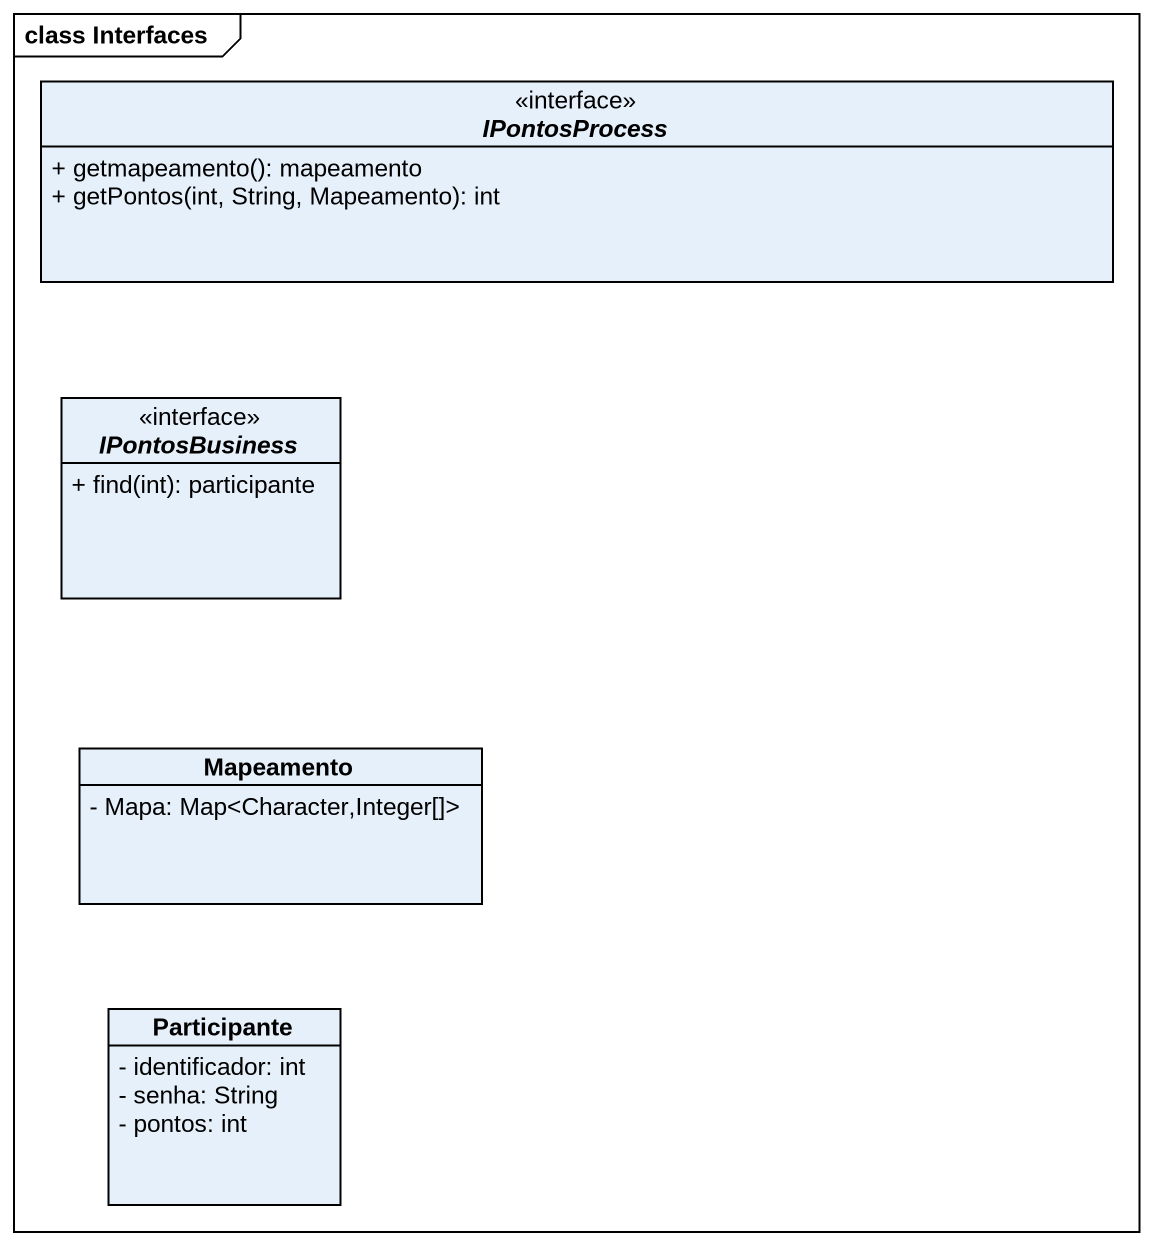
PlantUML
@startuml
mainframe class Interfaces
hide circle
hide empty members
skinparam classAttributeIconSize 0
interface IPontosProcess {
  + getmapeamento(): mapeamento
  + getPontos(int, String, Mapeamento): int
}
interface IPontosBusiness {
  + find(int): participante
}
class Mapeamento {
  - Mapa: Map<Character,Integer[]>
}
class Participante {
  - identificador: int
  - senha: String
  - pontos: int
}
@enduml
